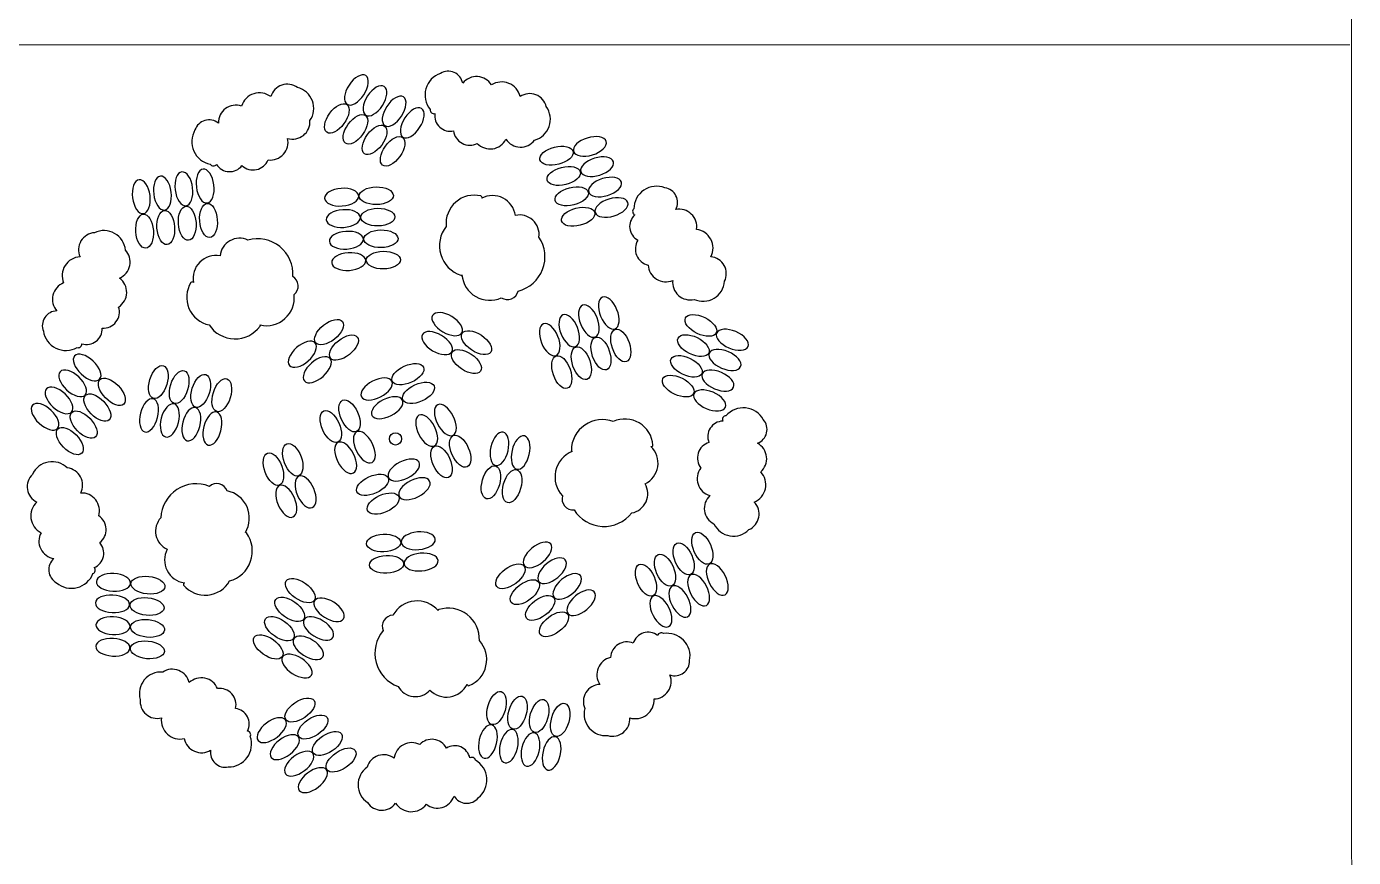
# Model space of a CAD drawing. Extents: x 671027 to 671614, y 802418 to 802669.
# Drawn here: x 671136.08 to 671151.7, y 802583.84 to 802593.62 of the extents above; entities that cross this region are included whole.
import ezdxf

# ---------------------------------------------------------------- set-up
doc = ezdxf.new("R2010")
doc.units = 0
doc.layers.add('casia jaloka', color=8, linetype='Continuous')
doc.layers.add('Legend', color=7, linetype='Continuous', lineweight=15)

# ---------------------------------------------------------------- blocks, each defined once
blk = doc.blocks.new('te')
at = {"layer": 'casia jaloka', "color": 50, "elevation": -0.1185}
for points in [[(1.0961, 2.415, 0.520567), (0.905, 2.4882, 0.520567), (0.6977, 2.5729, 0.520567), (0.4888, 2.5859, 0.520567), (0.3266, 2.6571, 0.520567), (0.2518, 2.3945, 0.520567), (0.2856, 2.3648, 0.520567), (0.4217, 2.2391, 0.520567), (0.5945, 2.1484, 0.520567), (0.803, 2.178, 0.520567), (1.0107, 2.1719, 0.520567)], [(-0.7127, 2.5545, 0.520567), (-0.9061, 2.4878, 0.520567), (-1.1193, 2.4194, 0.520567), (-1.2877, 2.2951, 0.520567), (-1.4577, 2.2454, 0.520567), (-1.3462, 1.9961, 0.520567), (-1.3013, 1.9951, 0.520567), (-1.1162, 1.9863, 0.520567), (-0.9256, 2.0279, 0.520567), (-0.7849, 2.1846, 0.520567), (-0.6218, 2.3134, 0.520567)], [(2.392, 1.1455, 0.520567), (2.2927, 1.3244, 0.520567), (2.1883, 1.5224, 0.520567), (2.0367, 1.6667, 0.520567), (1.9582, 1.8255, 0.520567), (1.732, 1.6724, 0.520567), (1.7388, 1.628, 0.520567), (1.7623, 1.4442, 0.520567), (1.8363, 1.2636, 0.520567), (2.0151, 1.1523, 0.520567), (2.1703, 1.0141, 0.520567)], [(1.0427, 1.4669, 0.520567), (0.871, 1.6243, 0.520567), (0.6267, 1.7489, 0.520567), (0.6212, 1.7657, 0.520567), (0.3687, 1.5446, 0.520567), (0.4747, 1.1896, 0.520567), (0.4831, 1.1923, 0.520567), (0.769, 1.0256, 0.520567), (0.892, 1.0748, 0.520567)], [(-2.188, 1.4988, 0.520567), (-2.2933, 1.3234, 0.520567), (-2.4126, 1.1339, 0.520567), (-2.4618, 0.9304, 0.520567), (-2.56, 0.7831, 0.520567), (-2.3143, 0.6638, 0.520567), (-2.2793, 0.6919, 0.520567), (-2.1318, 0.8041, 0.520567), (-2.0125, 0.9585, 0.520567), (-2.0055, 1.169, 0.520567), (-1.9634, 1.3725, 0.520567)], [(-1.0729, 1.4449, 0.520567), (-1.2757, 1.3304, 0.520567), (-1.4697, 1.1364, 0.520567), (-1.4873, 1.1364, 0.520567), (-1.355, 0.8279, 0.520567), (-0.9847, 0.8191, 0.520567), (-0.9847, 0.8279, 0.520567), (-0.7378, 1.0483, 0.520567), (-0.7466, 1.1805, 0.520567)], [(2.5686, -0.66, 0.520567), (2.6076, -0.4592, 0.520567), (2.6549, -0.2404, 0.520567), (2.6315, -0.0324, 0.520567), (2.6735, 0.1397, 0.520567), (2.4018, 0.1678, 0.520567), (2.3784, 0.1294, 0.520567), (2.2783, -0.0265, 0.520567), (2.219, -0.2124, 0.520567), (2.2844, -0.4126, 0.520567), (2.3144, -0.6182, 0.520567)], [(1.7173, -0.5384, 0.520567), (1.814, -0.3265, 0.520567), (1.857, -0.0555, 0.520567), (1.8712, -0.0452, 0.520567), (1.5829, 0.1267, 0.520567), (1.2781, -0.0839, 0.520567), (1.2833, -0.091, 0.520567), (1.213, -0.4144, 0.520567), (1.2979, -0.5162, 0.520567)], [(-2.6395, -0.2583, 0.520567), (-2.6074, -0.4603, 0.520567), (-2.577, -0.6822, 0.520567), (-2.4839, -0.8696, 0.520567), (-2.4645, -1.0457, 0.520567), (-2.1996, -0.9791, 0.520567), (-2.1907, -0.9351, 0.520567), (-2.15, -0.7543, 0.520567), (-2.1578, -0.5594, 0.520567), (-2.2877, -0.3936, 0.520567), (-2.3862, -0.2107, 0.520567)], [(-1.7058, -0.5738, 0.520567), (-1.6595, -0.8021, 0.520567), (-1.535, -1.0466, 0.520567), (-1.5404, -1.0633, 0.520567), (-1.2061, -1.0329, 0.520567), (-1.0833, -0.6834, 0.520567), (-1.0917, -0.6806, 0.520567), (-1.225, -0.3777, 0.520567), (-1.3534, -0.3452, 0.520567)], [(0.0186, -1.7996, 0.520567), (0.2501, -1.8261, 0.520567), (0.521, -1.7833, 0.520567), (0.5353, -1.7936, 0.520567), (0.6096, -1.4663, 0.520567), (0.3152, -1.2415, 0.520567), (0.31, -1.2486, 0.520567), (-0.0193, -1.2817, 0.520567), (-0.0899, -1.3939, 0.520567)], [(1.5434, -2.1567, 0.520567), (1.7024, -2.0279, 0.520567), (1.8793, -1.8907, 0.520567), (1.9951, -1.7163, 0.520567), (2.1378, -1.6114, 0.520567), (1.9477, -1.4153, 0.520567), (1.9052, -1.4297, 0.520567), (1.7282, -1.4848, 0.520567), (1.5633, -1.589, 0.520567), (1.4847, -1.7844, 0.520567), (1.3755, -1.9612, 0.520567)], [(-1.8559, -1.8945, 0.520567), (-1.7015, -2.0286, 0.520567), (-1.5356, -2.1791, 0.520567), (-1.3438, -2.2628, 0.520567), (-1.2157, -2.3852, 0.520567), (-1.0556, -2.1639, 0.520567), (-1.0771, -2.1245, 0.520567), (-1.1621, -1.9598, 0.520567), (-1.2934, -1.8155, 0.520567), (-1.4995, -1.772, 0.520567), (-1.6926, -1.6952, 0.520567)], [(-0.204, -2.6442, 0.520567), (0.0006, -2.6477, 0.520567), (0.2243, -2.6564, 0.520567), (0.4251, -2.5972, 0.520567), (0.6018, -2.6086, 0.520567), (0.5823, -2.3362, 0.520567), (0.5404, -2.3198, 0.520567), (0.3695, -2.2483, 0.520567), (0.1762, -2.2221, 0.520567), (-0.0096, -2.3213, 0.520567), (-0.2069, -2.3866, 0.520567)]]:
    blk.add_lwpolyline(points, format="xyb", close=True, dxfattribs=at)
at = {"layer": 'casia jaloka', "color": 86}
blk.add_circle((0, 0, -0.1185), 0.0446, dxfattribs=at)
at = {"layer": 'casia jaloka', "color": 86, "extrusion": (0, 0, -1)}
for centre, major_axis in [((-0.2842, 2.5366, -0.1185), (-0.0677, -0.1041)), ((-0.1494, 2.4577, -0.1185), (-0.0677, -0.1041)), ((-0.01, 2.3813, -0.1185), (-0.0677, -0.1041)), ((0.1214, 2.2976, -0.1185), (-0.0677, -0.1041)), ((1.4127, 2.1258, -0.1185), (-0.1187, -0.0362)), ((1.4653, 1.9787, -0.1185), (-0.1187, -0.0362)), ((-1.5383, 1.8177, -0.1185), (0.0151, -0.1232)), ((-1.3838, 1.8381, -0.1185), (0.0151, -0.1232)), ((-1.8482, 1.7604, -0.1185), (0.0151, -0.1232)), ((-1.6942, 1.7866, -0.1185), (0.0151, -0.1232)), ((1.523, 1.8306, -0.1185), (-0.1187, -0.0362)), ((-0.3913, 1.757, -0.1185), (0.1239, 0.0082)), ((1.5699, 1.682, -0.1185), (-0.1187, -0.0362)), ((-0.3795, 1.6016, -0.1185), (0.1239, 0.0082)), ((-0.3572, 1.4442, -0.1185), (0.1239, 0.0082)), ((-0.3396, 1.289, -0.1185), (0.1239, 0.0082)), ((1.4059, 0.8559, -0.1185), (0.046, -0.1153)), ((1.5501, 0.915, -0.1185), (0.046, -0.1153)), ((0.3759, 0.8339, -0.1185), (0.1066, -0.0636)), ((1.2631, 0.786, -0.1185), (0.046, -0.1153)), ((0.3023, 0.6962, -0.1185), (0.1066, -0.0636)), ((1.1209, 0.7213, -0.1185), (0.046, -0.1153)), ((2.4487, 0.7204, -0.1185), (-0.1143, 0.0486)), ((-0.6769, 0.6152, -0.1185), (0.0935, 0.0817)), ((-2.2416, 0.5186, -0.1185), (0.0908, -0.0847)), ((-0.5687, 0.5026, -0.1185), (0.0935, 0.0817)), ((2.3944, 0.5739, -0.1185), (-0.1143, 0.0486)), ((-2.3468, 0.4036, -0.1185), (0.0908, -0.0847)), ((2.3433, 0.4234, -0.1185), (-0.1143, 0.0486)), ((-2.4463, 0.2796, -0.1185), (0.0908, -0.0847)), ((-0.1373, 0.3625, -0.1185), (0.1108, 0.056)), ((-1.7919, 0.1708, -0.1185), (0.0305, 0.1203)), ((-0.0605, 0.2265, -0.1185), (0.1108, 0.056)), ((2.2838, 0.2794, -0.1185), (-0.1143, 0.0486)), ((-2.5474, 0.1605, -0.1185), (0.0908, -0.0847)), ((-1.6405, 0.134, -0.1185), (0.0305, 0.1203)), ((-1.4839, 0.1066, -0.1185), (0.0305, 0.1203)), ((-1.3309, 0.0753, -0.1185), (0.0305, 0.1203)), ((0.3625, 0.1373, -0.1185), (0.056, -0.1108)), ((0.2265, 0.0605, -0.1185), (0.056, -0.1108)), ((-0.2265, -0.0605, -0.1185), (-0.056, 0.1108)), ((0.7555, -0.0723, -0.1185), (-0.0276, -0.1211)), ((0.9093, -0.0998, -0.1185), (-0.0276, -0.1211)), ((-0.3625, -0.1373, -0.1185), (-0.056, 0.1108)), ((0.0605, -0.2265, -0.1185), (-0.1108, -0.056)), ((-0.6538, -0.3856, -0.1185), (-0.0488, 0.1141)), ((0.1373, -0.3625, -0.1185), (-0.1108, -0.056)), ((-0.7943, -0.4537, -0.1185), (-0.0488, 0.1141)), ((0.1647, -0.7409, -0.1185), (-0.1237, -0.0112)), ((1.0324, -0.8432, -0.1185), (-0.0954, -0.0794)), ((0.186, -0.8956, -0.1185), (-0.1237, -0.0112)), ((1.1379, -0.9584, -0.1185), (-0.0954, -0.0794)), ((2.3389, -1.0221, -0.1185), (-0.0563, 0.1107)), ((-2.0505, -1.0436, -0.1185), (0.124, -0.0066)), ((1.2485, -1.0726, -0.1185), (-0.0954, -0.0794)), ((2.0672, -1.182, -0.1185), (-0.0563, 0.1107)), ((2.2031, -1.0994, -0.1185), (-0.0563, 0.1107)), ((-2.0572, -1.1993, -0.1185), (0.124, -0.0066)), ((-0.4829, -1.2425, -0.1185), (-0.105, 0.0662)), ((1.3493, -1.1915, -0.1185), (-0.0954, -0.0794)), ((1.929, -1.254, -0.1185), (-0.0563, 0.1107)), ((-2.0537, -1.3583, -0.1185), (0.124, -0.0066)), ((-0.5599, -1.3783, -0.1185), (-0.105, 0.0662)), ((-2.0546, -1.5144, -0.1185), (0.124, -0.0066)), ((-0.6344, -1.5188, -0.1185), (-0.105, 0.0662)), ((-0.7162, -1.6514, -0.1185), (-0.105, 0.0662)), ((-0.8999, -2.1175, -0.1185), (0.0992, 0.0747)), ((0.6717, -2.2005, -0.1185), (0.028, 0.121)), ((0.8238, -2.2342, -0.1185), (0.028, 0.121)), ((-0.805, -2.2411, -0.1185), (0.0992, 0.0747)), ((0.981, -2.2584, -0.1185), (0.028, 0.121)), ((1.1347, -2.2864, -0.1185), (0.028, 0.121)), ((-0.7002, -2.3606, -0.1185), (0.0992, 0.0747)), ((-0.6005, -2.4808, -0.1185), (0.0992, 0.0747))]:
    blk.add_ellipse(centre, major_axis=major_axis, ratio=0.516679, dxfattribs=at)
at = {"layer": 'casia jaloka', "color": 86}
for centre, major_axis in [((-0.4266, 2.3291, -0.1185), (0.0728, 0.1006)), ((-0.2918, 2.2502, -0.1185), (0.0728, 0.1006)), ((-0.1524, 2.1738, -0.1185), (0.0728, 0.1006)), ((-0.0209, 2.0901, -0.1185), (0.0728, 0.1006)), ((1.1703, 2.0584, -0.1185), (0.1204, 0.0303)), ((1.2229, 1.9113, -0.1185), (0.1204, 0.0303)), ((1.2806, 1.7632, -0.1185), (0.1204, 0.0303)), ((-0.1398, 1.7673, -0.1185), (-0.1241, -0.002)), ((-1.6699, 1.5362, -0.1185), (-0.0089, 0.1238)), ((-1.514, 1.5673, -0.1185), (-0.0089, 0.1238)), ((-1.3595, 1.5877, -0.1185), (-0.0089, 0.1238)), ((-0.1281, 1.6119, -0.1185), (-0.1241, -0.002)), ((1.3275, 1.6146, -0.1185), (0.1204, 0.0303)), ((-1.8239, 1.51, -0.1185), (-0.0089, 0.1238)), ((-0.1058, 1.4545, -0.1185), (-0.1241, -0.002)), ((-0.0882, 1.2993, -0.1185), (-0.1241, -0.002)), ((-0.4834, 0.7761, -0.1185), (-0.0974, -0.077)), ((2.2196, 0.8246, -0.1185), (0.1117, -0.0542)), ((0.5887, 0.6996, -0.1185), (-0.1033, 0.0689)), ((1.6376, 0.6791, -0.1185), (-0.0402, 0.1175)), ((-0.3752, 0.6635, -0.1185), (-0.0974, -0.077)), ((1.3506, 0.5501, -0.1185), (-0.0402, 0.1175)), ((1.4934, 0.62, -0.1185), (-0.0402, 0.1175)), ((2.1653, 0.6781, -0.1185), (0.1117, -0.0542)), ((0.515, 0.5619, -0.1185), (-0.1033, 0.0689)), ((1.2084, 0.4854, -0.1185), (-0.0402, 0.1175)), ((2.1143, 0.5275, -0.1185), (0.1117, -0.0542)), ((-1.724, 0.4131, -0.1185), (-0.0365, -0.1187)), ((-1.5726, 0.3763, -0.1185), (-0.0365, -0.1187)), ((0.09, 0.4703, -0.1185), (-0.1135, -0.0504)), ((-2.062, 0.3423, -0.1185), (-0.0864, 0.0891)), ((-1.416, 0.3488, -0.1185), (-0.0365, -0.1187)), ((-1.2629, 0.3176, -0.1185), (-0.0365, -0.1187)), ((0.1669, 0.3343, -0.1185), (-0.1135, -0.0504)), ((2.0547, 0.3836, -0.1185), (0.1117, -0.0542)), ((-2.1672, 0.2274, -0.1185), (-0.0864, 0.0891)), ((-0.3343, 0.1669, -0.1185), (0.0504, -0.1135)), ((-2.2667, 0.1034, -0.1185), (-0.0864, 0.0891)), ((-0.4703, 0.09, -0.1185), (0.0504, -0.1135)), ((-2.3678, -0.0157, -0.1185), (-0.0864, 0.0891)), ((0.4703, -0.09, -0.1185), (-0.0504, 0.1135)), ((-0.8875, -0.22, -0.1185), (0.0431, -0.1164)), ((-0.7469, -0.1518, -0.1185), (0.0431, -0.1164)), ((0.3343, -0.1669, -0.1185), (-0.0504, 0.1135)), ((0.6935, -0.3162, -0.1185), (0.0336, 0.1195)), ((-0.1669, -0.3343, -0.1185), (0.1135, 0.0504)), ((0.8473, -0.3437, -0.1185), (0.0336, 0.1195)), ((-0.09, -0.4703, -0.1185), (0.1135, 0.0504)), ((2.2304, -0.7951, -0.1185), (0.0507, -0.1133)), ((-0.0864, -0.7573, -0.1185), (0.1241, 0.005)), ((2.0946, -0.8724, -0.1185), (0.0507, -0.1133)), ((-0.0651, -0.912, -0.1185), (0.1241, 0.005)), ((1.9587, -0.9549, -0.1185), (0.0507, -0.1133)), ((0.8351, -0.9993, -0.1185), (0.0993, 0.0746)), ((1.8205, -1.0269, -0.1185), (0.0507, -0.1133)), ((-1.7996, -1.0632, -0.1185), (-0.1235, 0.0127)), ((-0.6923, -1.103, -0.1185), (0.1016, -0.0714)), ((0.9405, -1.1145, -0.1185), (0.0993, 0.0746)), ((-1.8064, -1.2189, -0.1185), (-0.1235, 0.0127)), ((-0.7693, -1.2389, -0.1185), (0.1016, -0.0714)), ((1.0511, -1.2287, -0.1185), (0.0993, 0.0746)), ((1.1519, -1.3476, -0.1185), (0.0993, 0.0746)), ((-1.8028, -1.3778, -0.1185), (-0.1235, 0.0127)), ((-0.8438, -1.3794, -0.1185), (0.1016, -0.0714)), ((-0.9256, -1.512, -0.1185), (0.1016, -0.0714)), ((-1.8038, -1.534, -0.1185), (-0.1235, 0.0127)), ((0.7345, -1.9569, -0.1185), (-0.034, -0.1194)), ((-0.6952, -1.9712, -0.1185), (-0.1028, -0.0696)), ((0.8867, -1.9906, -0.1185), (-0.034, -0.1194)), ((1.0438, -2.0147, -0.1185), (-0.034, -0.1194)), ((1.1975, -2.0427, -0.1185), (-0.034, -0.1194)), ((-0.6003, -2.0948, -0.1185), (-0.1028, -0.0696)), ((-0.4954, -2.2143, -0.1185), (-0.1028, -0.0696)), ((-0.3957, -2.3345, -0.1185), (-0.1028, -0.0696))]:
    blk.add_ellipse(centre, major_axis=major_axis, ratio=0.516679, dxfattribs=at)

msp = doc.modelspace()

# ---------------------------------------------------------------- linework, layer by layer
at = {"layer": 'Legend', "color": 0}
msp.add_lwpolyline([(671151.705, 802528.979), (671151.65, 802668.554), (671091.853, 802668.554), (671091.864, 802651.667), (671091.907, 802528.979)], dxfattribs=at)
for elevation in [0.356, 0.384, 0.411, 0.439, 0.631, 0.658]:
    msp.add_lwpolyline([(671091.864, 802593.404), (671151.662, 802593.404)], dxfattribs=dict(at, elevation=elevation))

# ---------------------------------------------------------------- block references
at = {"layer": 'casia jaloka', "color": 2, "xscale": 1.62, "yscale": 1.62, "zscale": 1.62}
msp.add_blockref('te', (671140.424, 802588.765), dxfattribs=at)

doc.saveas('drawing.dxf')
